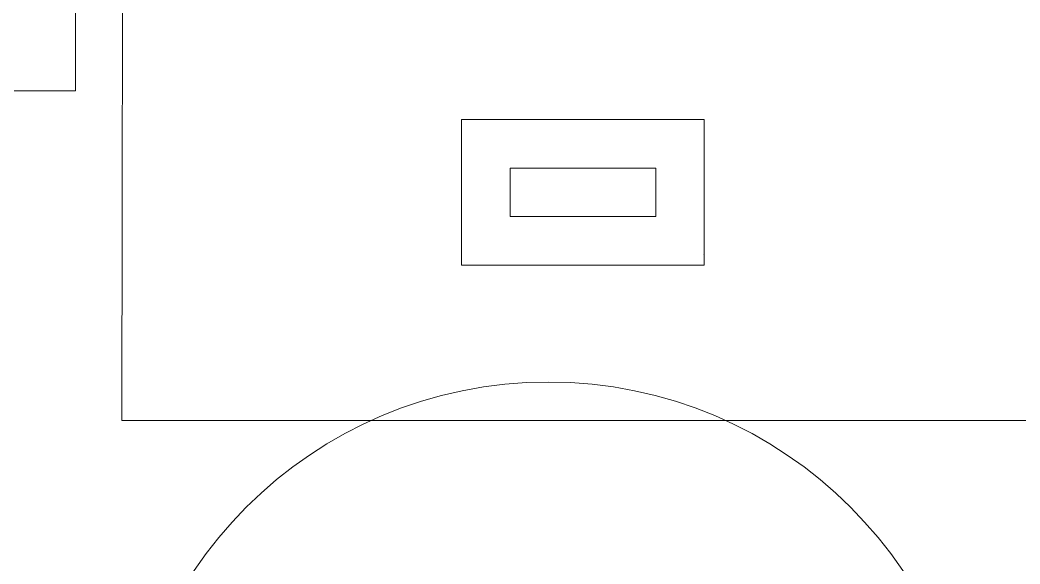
# Model space of a CAD drawing. Header units: millimetres. Extents: x 0 to 85, y -110 to 0.
# Drawn here: x 44.36 to 64.95, y -38.15 to -26.94 of the extents above; entities that cross this region are included whole.
import ezdxf

# ---------------------------------------------------------------- set-up
doc = ezdxf.new("R2010")
doc.units = ezdxf.units.MM
doc.header["$LTSCALE"] = 25.4
doc.layers.add('cutting', color=7, linetype='Continuous', lineweight=5)
doc.layers.add('helper', color=1, linetype='Continuous', lineweight=5)

msp = doc.modelspace()

# ---------------------------------------------------------------- linework, layer by layer
at = {"layer": 'cutting'}
msp.add_line((58.433, -31.774), (58.433, -31.774), dxfattribs=at)
for points in [[(46.472, -22.18), (46.453, -35.195), (65.353, -35.195), (65.354, -34.53), (66.2, -34.53), (66.2, -36.8), (82, -36.8), (82, -21)], [(9.7, -28.4), (45.5, -28.4), (45.5, -22.18)]]:
    msp.add_lwpolyline(points, dxfattribs=at)
at = {"layer": 'helper'}
for points in [[(58.45, -31.99), (58.45, -28.99), (53.45, -28.99), (53.45, -31.99)], [(57.45, -30.99), (57.45, -29.99), (54.45, -29.99), (54.45, -30.99)]]:
    msp.add_lwpolyline(points, close=True, dxfattribs=at)
msp.add_circle((55.24, -43.2), 8.8, dxfattribs=at)

doc.saveas('drawing.dxf')
